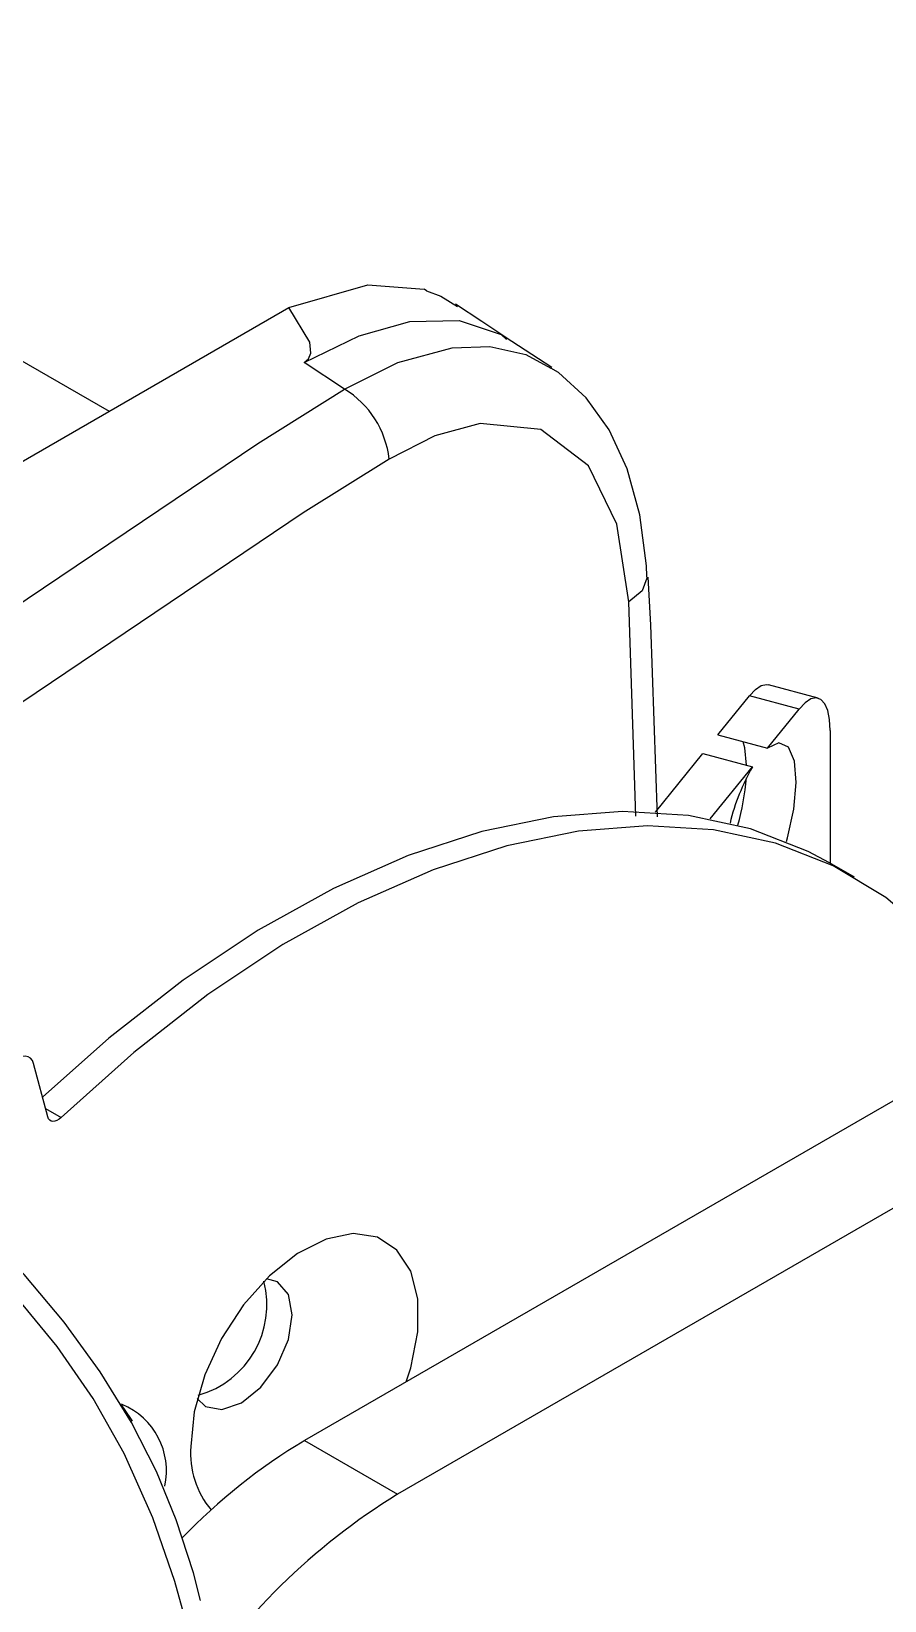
# Model space of a CAD drawing. Header units: inches. Extents: x 2.5 to 102.3, y 2 to 82.2.
# Drawn here: x 65.121 to 66.19, y 51.04 to 53.006 of the extents above; entities that cross this region are included whole.
import ezdxf

# ---------------------------------------------------------------- set-up
doc = ezdxf.new("R2010")
doc.units = ezdxf.units.IN
doc.header["$MEASUREMENT"] = 0

msp = doc.modelspace()

# ---------------------------------------------------------------- linework, layer by layer
for p, q in [((62.5748, 54.056), (65.2187, 52.5297)), ((65.6165, 52.6805), (65.6134, 52.6826)), ((64.5169, 52.1245), (65.4437, 52.6596)), ((65.7732, 52.5844), (65.7149, 52.6227)), ((65.5137, 52.5575), (65.4629, 52.5909)), ((65.8787, 52.0227), (65.87, 52.2911)), ((65.9812, 52.1242), (66.0209, 52.1734)), ((66.0831, 52.1567), (66.0209, 52.1734)), ((66.107, 52.1704), (66.0448, 52.1871)), ((66.0434, 52.1075), (66.0831, 52.1567)), ((65.9812, 52.1242), (66.0434, 52.1075)), ((66.1219, 52.1297), (66.1219, 51.9637)), ((65.9031, 52.0275), (65.9625, 52.1011)), ((65.9625, 52.1011), (66.0247, 52.0843)), ((65.9719, 52.019), (66.0247, 52.0843)), ((66.8739, 52.0544), (65.4637, 51.2403)), ((66.9903, 51.9871), (65.5802, 51.1731)), ((66.1526, 51.946), (66.1214, 51.964)), ((65.142, 51.6458), (65.124, 51.7128)), ((65.1392, 51.6562), (65.1586, 51.645)), ((65.4637, 51.2403), (65.5802, 51.1731))]:
    msp.add_line(p, q)
at = {"flags": 128}
for points in [[(65.4437, 52.6596), (65.5429, 52.688), (65.6134, 52.6826)], [(65.6165, 52.6805), (65.6345, 52.6739), (65.6551, 52.6608)], [(65.7183, 52.6204), (65.6856, 52.6423), (65.6528, 52.6641)], [(65.4629, 52.5909), (65.4685, 52.5956), (65.4716, 52.6027), (65.4703, 52.6163), (65.4437, 52.6596)], [(65.4629, 52.5909), (65.5318, 52.6244), (65.5955, 52.6421), (65.6574, 52.6435), (65.7099, 52.6257), (65.7167, 52.6198)], [(65.5137, 52.5575), (65.5137, 52.5575), (65.5803, 52.5908), (65.6483, 52.6093), (65.6958, 52.6107), (65.7409, 52.6008), (65.7723, 52.5838)], [(65.8925, 52.323), (65.8919, 52.3359), (65.8836, 52.4), (65.8679, 52.4575), (65.8451, 52.5066), (65.8165, 52.5466), (65.7816, 52.5785), (65.7722, 52.5837)], [(64.7012, 52.0154), (64.8801, 52.1324), (65.0528, 52.2526), (65.405, 52.4894), (65.5137, 52.5575)], [(65.87, 52.2911), (65.8548, 52.3884), (65.8193, 52.4612), (65.7596, 52.5068), (65.6837, 52.5145), (65.6269, 52.499), (65.5697, 52.4699)], [(65.5697, 52.4699), (65.4618, 52.4023), (65.1093, 52.1651), (64.9365, 52.0448), (64.7574, 51.9278)], [(65.8919, 52.323), (65.8926, 52.3206), (65.8864, 52.3048), (65.87, 52.2911)], [(65.9058, 52.0217), (65.8973, 52.2624), (65.8939, 52.322)], [(66.0209, 52.1734), (66.0285, 52.1813), (66.0358, 52.1861), (66.0425, 52.1875), (66.0448, 52.1871)], [(66.1219, 52.1297), (66.1212, 52.1434), (66.119, 52.1548), (66.1154, 52.1633), (66.1106, 52.1687), (66.1047, 52.1707), (66.098, 52.1693), (66.0907, 52.1646), (66.0831, 52.1567)], [(66.0174, 52.0863), (66.015, 52.1083), (66.0129, 52.1157)], [(66.0673, 51.9907), (66.0687, 51.9953), (66.0767, 52.0312), (66.0796, 52.0646), (66.0772, 52.0915), (66.0697, 52.1088), (66.0579, 52.1143), (66.0434, 52.1075)], [(66.1214, 51.964), (66.0946, 51.9783), (66.0224, 52.0067), (65.9446, 52.0235), (65.862, 52.0285), (65.7754, 52.0218), (65.6856, 52.0033), (65.5934, 51.9732), (65.4997, 51.9319), (65.4054, 51.8797), (65.3113, 51.817), (65.2183, 51.7446), (65.1353, 51.6706)], [(66.3417, 51.7472), (66.3029, 51.8088), (66.2511, 51.8699), (66.1919, 51.9206), (66.1258, 51.9603), (66.0536, 51.9887), (65.9758, 52.0055), (65.8932, 52.0105), (65.8066, 52.0038), (65.7168, 51.9853), (65.6246, 51.9552), (65.5309, 51.9139), (65.4365, 51.8617), (65.3425, 51.799), (65.2495, 51.7266), (65.1586, 51.645)], [(65.3167, 51.0067), (65.3011, 51.0636), (65.2736, 51.1437), (65.2377, 51.2241), (65.1987, 51.2928), (65.1535, 51.3583), (65.105, 51.4172), (65.0537, 51.4709), (64.9601, 51.554), (64.8662, 51.6245), (64.6934, 51.7409), (64.5216, 51.8528), (64.4753, 51.8834)], [(65.3334, 51.0399), (65.3245, 51.0745), (65.3028, 51.1409), (65.278, 51.2015), (65.2466, 51.2628), (65.2073, 51.3265), (65.1622, 51.3888), (65.1121, 51.4482), (65.0584, 51.5031), (65.0037, 51.5511), (64.9487, 51.5946), (64.8764, 51.6465), (64.7945, 51.7011), (64.6882, 51.7706), (64.5802, 51.8417)], [(65.124, 51.7128), (65.1225, 51.7166), (65.1201, 51.7194), (65.1171, 51.7212), (65.1135, 51.7219), (65.1095, 51.7214), (65.1053, 51.7198), (65.101, 51.7171), (65.0968, 51.7135)], [(65.1586, 51.645), (65.156, 51.6429), (65.1534, 51.6413), (65.1508, 51.6404), (65.1483, 51.6402), (65.1462, 51.6406), (65.1443, 51.6417), (65.1429, 51.6435), (65.142, 51.6458)], [(65.591, 51.3138), (65.5966, 51.3313), (65.6055, 51.3765), (65.6055, 51.4178), (65.5966, 51.4527), (65.5793, 51.479), (65.5548, 51.495), (65.5246, 51.4997), (65.4905, 51.4928), (65.4548, 51.4748), (65.4196, 51.4467), (65.3872, 51.4104), (65.3596, 51.3681), (65.3385, 51.3225), (65.3253, 51.2764), (65.3209, 51.2328)], [(65.3291, 51.2929), (65.3395, 51.2831), (65.3601, 51.2791), (65.3845, 51.2875), (65.4089, 51.3072), (65.4295, 51.3351), (65.4433, 51.3669), (65.4482, 51.3978), (65.4433, 51.4231), (65.4295, 51.439), (65.4159, 51.4431)], [(65.2479, 51.2645), (65.2469, 51.2667), (65.2333, 51.2864)]]:
    msp.add_lwpolyline(points, dxfattribs=at)
for centre, radius, start, end in [((65.4519, 52.4563), 0.1185, 6.5894, 58.6098), ((66.2601, 51.9499), 0.2711, 150.2686, 166.3847), ((65.729, 52.0922), 0.2889, 343.7235, 355.6708), ((65.299, 51.4104), 0.1174, 285.4655, 14.5399), ((65.201, 51.2027), 0.0895, 347.4401, 67.737), ((65.8369, 50.6131), 0.7298, 120.7525, 136.2243), ((65.4321, 51.2248), 0.1115, 175.8717, 219.8205), ((66.0152, 50.4665), 0.8298, 121.6202, 147.3349)]:
    msp.add_arc(centre, radius, start, end)

doc.saveas('drawing.dxf')
